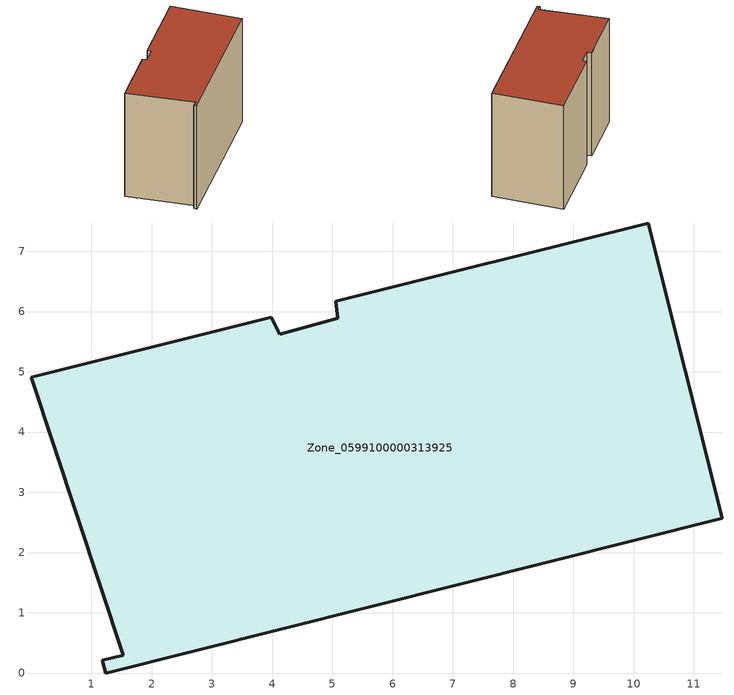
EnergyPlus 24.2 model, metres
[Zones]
Zone_0599100000313925
 floor ground (C_G): 5.09,5.89 5.05,6.17 10.24,7.47 11.47,2.57 1.23,0 1.18,0.21 1.53,0.29 0,4.91 3.98,5.9 4.12,5.62 z0
 wall outside (C_F): 11.47,2.57 10.24,7.47 5.05,6.17 5.09,5.89 4.12,5.62 3.98,5.9 0,4.91 1.53,0.29 1.18,0.21 1.23,0 11.47,2.57 z0:8.48
 roof outside (C_R): 5.09,5.89 4.12,5.62 3.98,5.9 0,4.91 1.53,0.29 1.18,0.21 1.23,0 11.47,2.57 10.24,7.47 5.05,6.17 z8.48
[BUILDING]
Pand.0599100000313925: North Axis=0; Terrain=City; Loads Convergence Tolerance Value=0.04; Temperature Convergence Tolerance Value=0.4; Solar Distribution=FullExterior; Maximum Number of Warmup Days=25; Minimum Number of Warmup Days=1
[Site:Location]
Rotterdam.The.Hague.AP_ZH_NLD Design_Conditions: Latitude=51.96; Longitude=4.45; Time Zone=1; Elevation=-4.5
[SITE:GROUNDTEMPERATURE:BUILDINGSURFACE]
18, 18, 18, 18, 18, 18, 18, 18, 18, 18, 18, 18
[MATERIAL] Thermal Absorptance=0.9; Solar Absorptance=0.7; Visible Absorptance=0.7
Name | Roughness | Thickness | Conductivity | Density | Specific Heat
G.TC.1992-2005 | MediumSmooth | 0.15 | 0.06 | 540 | 1210
F.TC.1992-2005 | Rough | 0.3 | 0.12 | 1920 | 840
R.TC.1992-2005 | MediumRough | 0.2 | 0.08 | 1500 | 1000
[CONSTRUCTION]
C_G: G.TC.1992-2005
C_F: F.TC.1992-2005
C_R: R.TC.1992-2005
[ZONE]
Zone_0599100000313925: Type=1; Multiplier=1; Ceiling Height=Autocalculate; Volume=Autocalculate; Floor Area=autocalculate; Part of Total Floor Area=Yes
[ZONEINFILTRATION:DESIGNFLOWRATE]
Infil_Zone_0599100000313925: Zone or ZoneList or Space or SpaceList=Zone_0599100000313925; Schedule=AlwaysOn; Design Flow Rate Calculation Method=Flow/Area; Flow Rate per Floor Area=0.0015; Constant Term Coefficient=1; Temperature Term Coefficient=0; Velocity Term Coefficient=0; Velocity Squared Term Coefficient=0
[HVACTEMPLATE:ZONE:IDEALLOADSAIRSYSTEM]
Zone_0599100000313925: Maximum Heating Supply Air Temperature=50; Minimum Cooling Supply Air Temperature=13; Maximum Heating Supply Air Humidity Ratio=0.0156; Minimum Cooling Supply Air Humidity Ratio=0.0077; Heating Limit=NoLimit; Cooling Limit=NoLimit; Dehumidification Control Type=ConstantSensibleHeatRatio; Cooling Sensible Heat Ratio=0.7; Dehumidification Setpoint=60; Humidification Control Type=None; Humidification Setpoint=30; Outdoor Air Method=None; Outdoor Air Flow Rate per Person=0.00944; Outdoor Air Flow Rate per Zone Floor Area=0; Outdoor Air Flow Rate per Zone=0; Demand Controlled Ventilation Type=None; Outdoor Air Economizer Type=NoEconomizer; Heat Recovery Type=None; Sensible Heat Recovery Effectiveness=0.7; Latent Heat Recovery Effectiveness=0.65
[ZONECONTROL:THERMOSTAT]
ThermostatControl_Zone_0599100000313925: Zone or ZoneList=Zone_0599100000313925; Control Type Schedule=DualSetpointControlType; Control 1=Thermostat_Zone_0599100000313925; Temperature Difference Between Cutout And Setpoint=0
[THERMOSTATSETPOINT:DUALSETPOINT]
Thermostat_Zone_0599100000313925: Heating Setpoint Temperature Schedule=HeatingSetpoint_Zone_0599100000313925; Cooling Setpoint Temperature Schedule=CoolingSetpoint_Zone_0599100000313925
[SCHEDULE:COMPACT]
HeatingSetpoint_Zone_0599100000313925: Through: 12/31, For: AllDays, Until: 24:00, 21
CoolingSetpoint_Zone_0599100000313925: Through: 12/31, For: AllDays, Until: 24:00, 24
DualSetpointControlType: Through: 12/31, For: AllDays, Until: 24:00, 4
AlwaysOn: Through: 12/31, For: AllDays, Until: 24:00, 1
